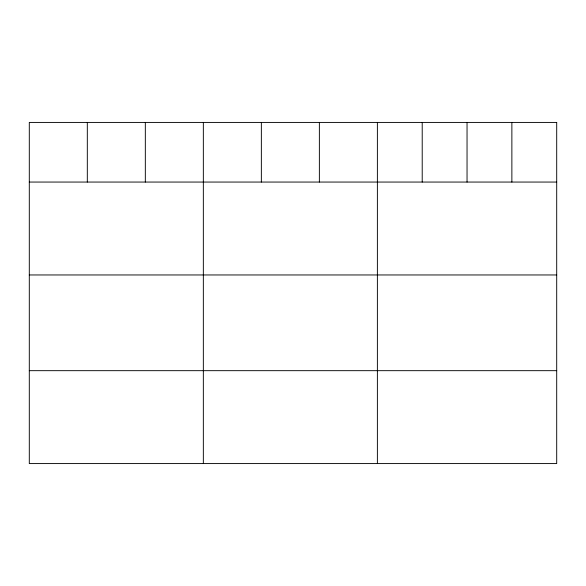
<?xml version="1.0" encoding="UTF-8"?>
<svg xmlns="http://www.w3.org/2000/svg" width="586" height="586" viewBox="0 0 586 586"><rect width="100%" height="100%" fill="white"/><g stroke="black" fill="none" stroke-linecap="round" stroke-linejoin="round"><path stroke-width="0.88" d="M29.3 182.056L556.7 182.056M29.3 274.959L556.7 274.959M29.3 370.674L556.7 370.674M511.871 122.423L511.871 182.056M467.042 122.423L467.042 182.056M422.213 122.423L422.213 182.056M377.384 122.423L377.384 463.577M319.37 122.423L319.37 182.056M261.356 122.423L261.356 182.056M203.342 122.423L203.342 463.577M145.328 122.423L145.328 182.056M87.314 122.423L87.314 182.056M556.7 122.423L29.3 122.423L29.3 463.577L556.7 463.577L556.7 122.423"/></g></svg>
